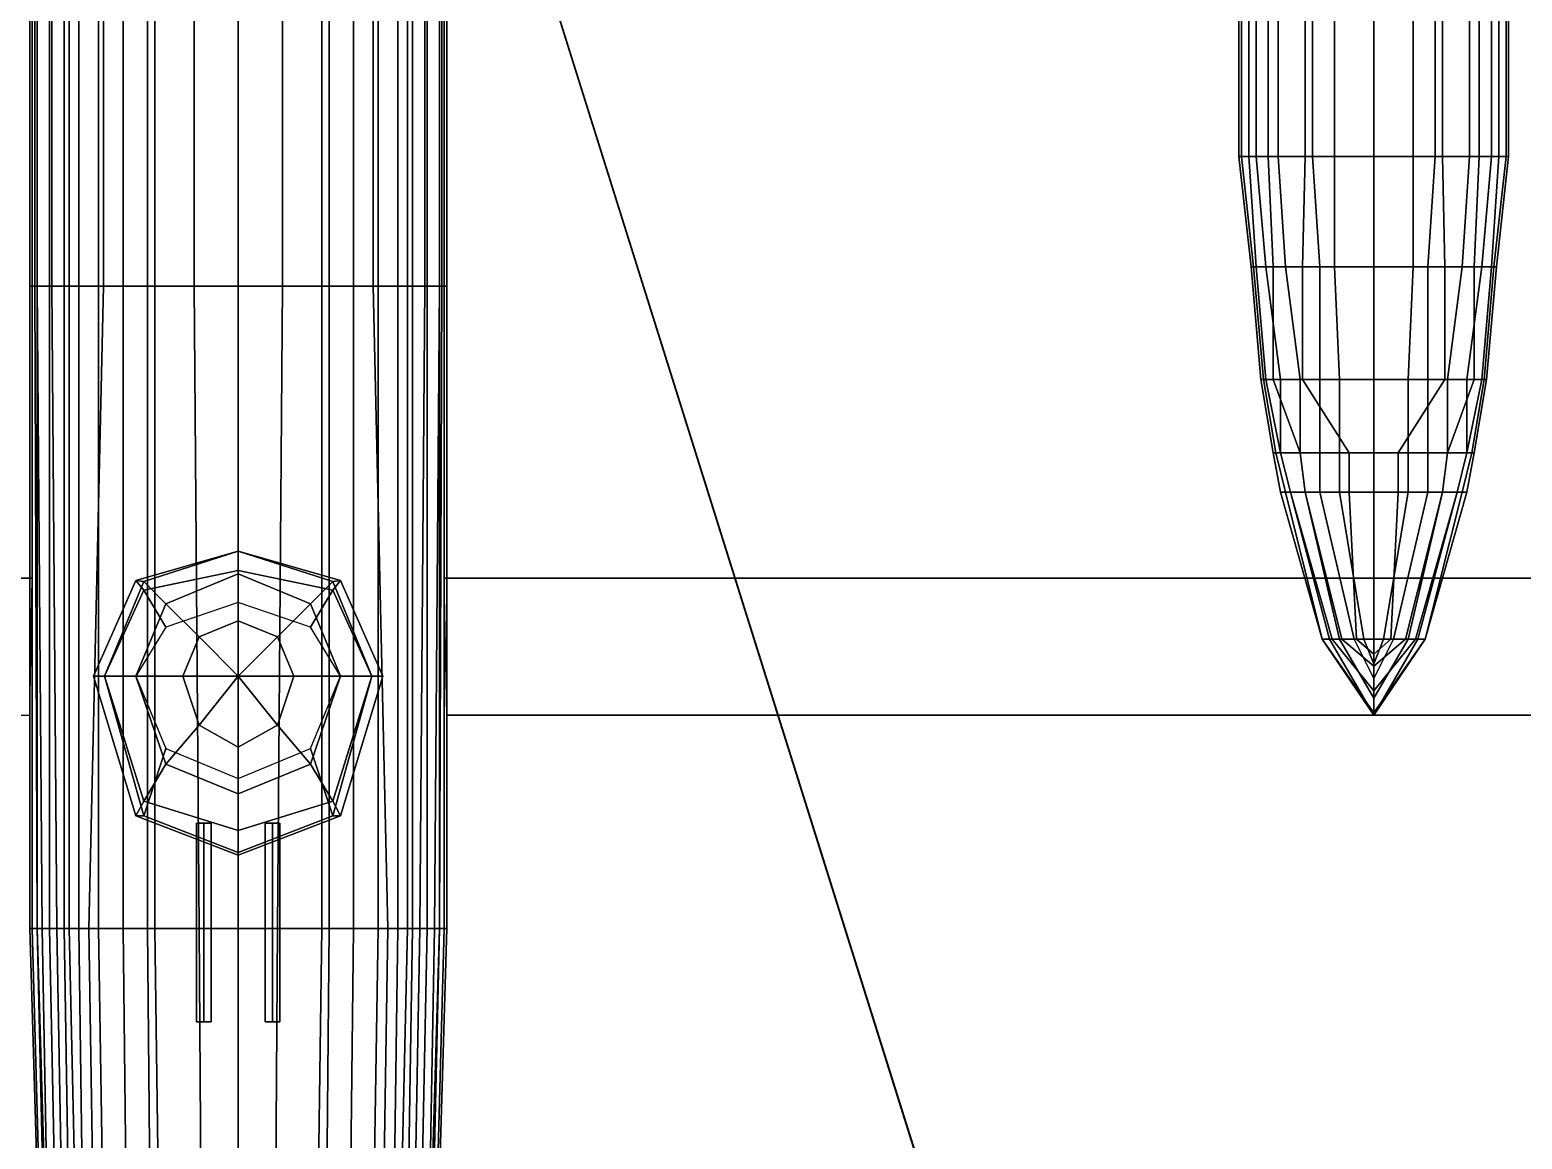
# Model space of a CAD drawing. Header units: millimetres. Extents: x -15.9 to 15.9, y -11.1 to 16.1.
# Drawn here: x -0.85 to 5.23, y -2.06 to 2.47 of the extents above; entities that cross this region are included whole.
import ezdxf

# ---------------------------------------------------------------- set-up
doc = ezdxf.new("R2010")
doc.units = ezdxf.units.MM
for name, color, linetype in [('guns', 1, 'Continuous'), ('turret', 2, 'Continuous'), ('wing1', 5, 'Continuous'), ('wing2', 5, 'Continuous')]:
    doc.layers.add(name, color=color, linetype=linetype)

msp = doc.modelspace()

# ---------------------------------------------------------------- linework, layer by layer
for points in [[(0, 6.69, 2.48), (-4.48, -7.59, 2.48), (-4.48, -7.6, 2.5), (0, 6.69, 2.5)], [(0, 6.69, 2.5), (-4.48, -7.6, 2.5), (-4.48, -7.59, 2.48), (0, 6.69, 2.48)], [(0, 6.69, 2.48), (4.48, -7.59, 2.48), (4.48, -7.6, 2.5), (0, 6.69, 2.5)], [(0, 6.69, 2.5), (4.48, -7.6, 2.5), (4.48, -7.59, 2.48), (0, 6.69, 2.48)], [(-0.85, 5.82, 0.52), (-0.85, 5.82, -0.53), (-0.85, 1.42, -0.53), (-0.85, 1.42, 0.52)], [(-0.85, 5.82, -0.53), (-0.82, 5.82, -0.91), (-0.82, 1.42, -0.91), (-0.85, 1.42, -0.53)], [(-0.84, 5.82, 0.71), (-0.85, 5.82, 0.52), (-0.85, 1.42, 0.52), (-0.84, 1.42, 0.71)], [(-0.83, 5.82, 0.84), (-0.84, 5.82, 0.71), (-0.84, 1.42, 0.71), (-0.83, 1.42, 0.84)], [(-0.82, 5.82, 0.94), (-0.83, 5.82, 0.84), (-0.83, 1.42, 0.84), (-0.82, 1.42, 0.94)], [(-0.82, 5.82, -0.91), (-0.76, 5.82, -1.12), (-0.76, 1.42, -1.12), (-0.82, 1.42, -0.91)], [(-0.77, 5.82, 1.16), (-0.82, 5.82, 0.94), (-0.82, 1.42, 0.94), (-0.77, 1.42, 1.16)], [(-0.71, 5.82, 1.32), (-0.77, 5.82, 1.16), (-0.77, 1.42, 1.16), (-0.71, 1.42, 1.32)], [(-0.76, 5.82, -1.12), (-0.69, 5.82, -1.19), (-0.69, 1.42, -1.19), (-0.76, 1.42, -1.12)], [(-0.65, 5.82, 1.42), (-0.71, 5.82, 1.32), (-0.71, 1.42, 1.32), (-0.65, 1.42, 1.42)], [(-0.69, 5.82, -1.19), (-0.55, 5.82, -1.24), (-0.55, 1.42, -1.24), (-0.69, 1.42, -1.19)], [(-0.57, 5.82, 1.49), (-0.65, 5.82, 1.42), (-0.65, 1.42, 1.42), (-0.57, 1.42, 1.49)], [(-0.47, 5.82, 1.55), (-0.57, 5.82, 1.49), (-0.57, 1.42, 1.49), (-0.47, 1.42, 1.55)], [(-0.55, 5.82, -1.24), (-0.34, 5.82, -1.28), (-0.34, 1.42, -1.28), (-0.55, 1.42, -1.24)], [(-0.37, 5.82, 1.57), (-0.47, 5.82, 1.55), (-0.47, 1.42, 1.55), (-0.37, 1.42, 1.57)], [(-0.18, 5.82, 1.6), (-0.37, 5.82, 1.57), (-0.37, 1.42, 1.57), (-0.18, 1.42, 1.6)], [(0, 1.42, -1.3), (-0.34, 1.42, -1.28), (-0.34, 5.82, -1.28), (0, 5.82, -1.3)], [(-0.18, 1.42, 1.6), (0.18, 1.42, 1.6), (0.18, 5.82, 1.6), (-0.18, 5.82, 1.6)], [(0, 5.82, -1.3), (0.34, 5.82, -1.28), (0.34, 1.42, -1.28), (0, 1.42, -1.3)], [(0.18, 1.42, 1.6), (0.37, 1.42, 1.57), (0.37, 5.82, 1.57), (0.18, 5.82, 1.6)], [(0.55, 1.42, -1.24), (0.34, 1.42, -1.28), (0.34, 5.82, -1.28), (0.55, 5.82, -1.24)], [(0.37, 1.42, 1.57), (0.47, 1.42, 1.55), (0.47, 5.82, 1.55), (0.37, 5.82, 1.57)], [(0.47, 1.42, 1.55), (0.57, 1.42, 1.49), (0.57, 5.82, 1.49), (0.47, 5.82, 1.55)], [(0.69, 1.42, -1.19), (0.55, 1.42, -1.24), (0.55, 5.82, -1.24), (0.69, 5.82, -1.19)], [(0.57, 1.42, 1.49), (0.65, 1.42, 1.42), (0.65, 5.82, 1.42), (0.57, 5.82, 1.49)], [(0.65, 1.42, 1.42), (0.71, 1.42, 1.32), (0.71, 5.82, 1.32), (0.65, 5.82, 1.42)], [(0.76, 1.42, -1.12), (0.69, 1.42, -1.19), (0.69, 5.82, -1.19), (0.76, 5.82, -1.12)], [(0.71, 1.42, 1.32), (0.77, 1.42, 1.16), (0.77, 5.82, 1.16), (0.71, 5.82, 1.32)], [(0.82, 1.42, -0.91), (0.76, 1.42, -1.12), (0.76, 5.82, -1.12), (0.82, 5.82, -0.91)], [(0.77, 1.42, 1.16), (0.82, 1.42, 0.94), (0.82, 5.82, 0.94), (0.77, 5.82, 1.16)], [(0.85, 1.42, -0.53), (0.82, 1.42, -0.91), (0.82, 5.82, -0.91), (0.85, 5.82, -0.53)], [(0.82, 1.42, 0.94), (0.83, 1.42, 0.84), (0.83, 5.82, 0.84), (0.82, 5.82, 0.94)], [(0.83, 1.42, 0.84), (0.84, 1.42, 0.71), (0.84, 5.82, 0.71), (0.83, 5.82, 0.84)], [(0.84, 1.42, 0.71), (0.85, 1.42, 0.52), (0.85, 5.82, 0.52), (0.84, 5.82, 0.71)], [(0.85, 1.42, 0.52), (0.85, 1.42, -0.53), (0.85, 5.82, -0.53), (0.85, 5.82, 0.52)], [(-0.85, 1.42, 0.52), (-0.85, 1.42, -0.53), (-0.85, -1.2, -0.21), (-0.85, -1.2, 0.73)], [(-0.85, 1.42, -0.53), (-0.82, 1.42, -0.91), (-0.82, -1.2, -0.47), (-0.85, -1.2, -0.21)], [(-0.84, 1.42, 0.71), (-0.85, 1.42, 0.52), (-0.85, -1.2, 0.73), (-0.84, -1.2, 0.85)], [(-0.83, 1.42, 0.84), (-0.84, 1.42, 0.71), (-0.84, -1.2, 0.85), (-0.82, -1.2, 0.93)], [(-0.82, 1.42, 0.94), (-0.83, 1.42, 0.84), (-0.82, -1.2, 0.93), (-0.8, -1.2, 1.01)], [(-0.82, 1.42, -0.91), (-0.76, 1.42, -1.12), (-0.74, -1.2, -0.84), (-0.82, -1.2, -0.47)], [(-0.77, 1.42, 1.16), (-0.82, 1.42, 0.94), (-0.8, -1.2, 1.01), (-0.77, -1.2, 1.12)], [(-0.71, 1.42, 1.32), (-0.77, 1.42, 1.16), (-0.77, -1.2, 1.12), (-0.71, -1.2, 1.29)], [(-0.76, 1.42, -1.12), (-0.69, 1.42, -1.19), (-0.69, -1.2, -0.94), (-0.74, -1.2, -0.84)], [(-0.65, 1.42, 1.42), (-0.71, 1.42, 1.32), (-0.71, -1.2, 1.29), (-0.65, -1.2, 1.41)], [(-0.69, 1.42, -1.19), (-0.55, 1.42, -1.24), (-0.61, -1.2, -1), (-0.69, -1.2, -0.94)], [(-0.57, 1.42, 1.49), (-0.65, 1.42, 1.42), (-0.65, -1.2, 1.41), (-0.57, -1.2, 1.49)], [(-0.55, 1.42, -1.24), (-0.34, 1.42, -1.28), (-0.34, -1.2, -1.07), (-0.61, -1.2, -1)], [(-0.47, 1.42, 1.55), (-0.57, 1.42, 1.49), (-0.57, -1.2, 1.49), (-0.47, -1.2, 1.55)], [(-0.37, 1.42, 1.57), (-0.47, 1.42, 1.55), (-0.47, -1.2, 1.55), (-0.37, -1.2, 1.58)], [(-0.18, 1.42, 1.6), (-0.37, 1.42, 1.57), (-0.37, -1.2, 1.58), (-0.16, -1.2, 1.62)], [(0, -1.2, -1.09), (-0.34, -1.2, -1.07), (-0.34, 1.42, -1.28), (0, 1.42, -1.3)], [(-0.16, -1.2, 1.62), (0.16, -1.2, 1.62), (0.18, 1.42, 1.6), (-0.18, 1.42, 1.6)], [(0, 1.42, -1.3), (0.34, 1.42, -1.28), (0.34, -1.2, -1.07), (0, -1.2, -1.09)], [(0.16, -1.2, 1.62), (0.37, -1.2, 1.58), (0.37, 1.42, 1.57), (0.18, 1.42, 1.6)], [(0.61, -1.2, -1), (0.34, -1.2, -1.07), (0.34, 1.42, -1.28), (0.55, 1.42, -1.24)], [(0.37, -1.2, 1.58), (0.47, -1.2, 1.55), (0.47, 1.42, 1.55), (0.37, 1.42, 1.57)], [(0.47, -1.2, 1.55), (0.57, -1.2, 1.49), (0.57, 1.42, 1.49), (0.47, 1.42, 1.55)], [(0.69, -1.2, -0.94), (0.61, -1.2, -1), (0.55, 1.42, -1.24), (0.69, 1.42, -1.19)], [(0.57, -1.2, 1.49), (0.65, -1.2, 1.41), (0.65, 1.42, 1.42), (0.57, 1.42, 1.49)], [(0.65, -1.2, 1.41), (0.71, -1.2, 1.29), (0.71, 1.42, 1.32), (0.65, 1.42, 1.42)], [(0.74, -1.2, -0.84), (0.69, -1.2, -0.94), (0.69, 1.42, -1.19), (0.76, 1.42, -1.12)], [(0.71, -1.2, 1.29), (0.77, -1.2, 1.12), (0.77, 1.42, 1.16), (0.71, 1.42, 1.32)], [(0.82, -1.2, -0.47), (0.74, -1.2, -0.84), (0.76, 1.42, -1.12), (0.82, 1.42, -0.91)], [(0.77, -1.2, 1.12), (0.8, -1.2, 1.01), (0.82, 1.42, 0.94), (0.77, 1.42, 1.16)], [(0.8, -1.2, 1.01), (0.82, -1.2, 0.93), (0.83, 1.42, 0.84), (0.82, 1.42, 0.94)], [(0.85, -1.2, -0.21), (0.82, -1.2, -0.47), (0.82, 1.42, -0.91), (0.85, 1.42, -0.53)], [(0.82, -1.2, 0.93), (0.84, -1.2, 0.85), (0.84, 1.42, 0.71), (0.83, 1.42, 0.84)], [(0.84, -1.2, 0.85), (0.85, -1.2, 0.73), (0.85, 1.42, 0.52), (0.84, 1.42, 0.71)], [(0.85, -1.2, 0.73), (0.85, -1.2, -0.21), (0.85, 1.42, -0.53), (0.85, 1.42, 0.52)], [(-0.85, -1.2, 0.73), (-0.85, -1.2, -0.21), (-0.72, -5.63, 0.04), (-0.72, -5.63, 0.92)], [(-0.85, -1.2, -0.21), (-0.82, -1.2, -0.47), (-0.69, -5.63, -0.19), (-0.72, -5.63, 0.04)], [(-0.84, -1.2, 0.85), (-0.85, -1.2, 0.73), (-0.72, -5.63, 0.92)], [(-0.82, -1.2, 0.93), (-0.84, -1.2, 0.85), (-0.72, -5.63, 0.92)], [(-0.82, -1.2, -0.47), (-0.74, -1.2, -0.84), (-0.66, -5.63, -0.29), (-0.69, -5.63, -0.19)], [(-0.8, -1.2, 1.01), (-0.82, -1.2, 0.93), (-0.72, -5.63, 0.92)], [(-0.77, -1.2, 1.12), (-0.8, -1.2, 1.01), (-0.72, -5.63, 0.92), (-0.68, -5.63, 1.12)], [(-0.71, -1.2, 1.29), (-0.77, -1.2, 1.12), (-0.68, -5.63, 1.12), (-0.64, -5.63, 1.28)], [(-0.74, -1.2, -0.84), (-0.69, -1.2, -0.94), (-0.59, -5.63, -0.37), (-0.66, -5.63, -0.29)], [(-0.65, -1.2, 1.41), (-0.71, -1.2, 1.29), (-0.64, -5.63, 1.28), (-0.59, -5.63, 1.38)], [(-0.69, -1.2, -0.94), (-0.61, -1.2, -1), (-0.54, -5.63, -0.4), (-0.59, -5.63, -0.37)], [(-0.57, -1.2, 1.49), (-0.65, -1.2, 1.41), (-0.59, -5.63, 1.38), (-0.5, -5.63, 1.49)], [(-0.61, -1.2, -1), (-0.34, -1.2, -1.07), (-0.28, -5.63, -0.47), (-0.54, -5.63, -0.4)], [(-0.47, -1.2, 1.55), (-0.57, -1.2, 1.49), (-0.5, -5.63, 1.49), (-0.42, -5.63, 1.55)], [(-0.37, -1.2, 1.58), (-0.47, -1.2, 1.55), (-0.42, -5.63, 1.55), (-0.33, -5.63, 1.58)], [(-0.16, -1.2, 1.62), (-0.37, -1.2, 1.58), (-0.33, -5.63, 1.58), (-0.13, -5.63, 1.62)], [(0, -5.63, -0.49), (-0.28, -5.63, -0.47), (-0.34, -1.2, -1.07), (0, -1.2, -1.09)], [(-0.13, -5.63, 1.62), (0.13, -5.63, 1.62), (0.16, -1.2, 1.62), (-0.16, -1.2, 1.62)], [(0, -1.2, -1.09), (0.34, -1.2, -1.07), (0.28, -5.63, -0.47), (0, -5.63, -0.49)], [(0.13, -5.63, 1.62), (0.33, -5.63, 1.58), (0.37, -1.2, 1.58), (0.16, -1.2, 1.62)], [(0.54, -5.63, -0.4), (0.28, -5.63, -0.47), (0.34, -1.2, -1.07), (0.61, -1.2, -1)], [(0.33, -5.63, 1.58), (0.42, -5.63, 1.55), (0.47, -1.2, 1.55), (0.37, -1.2, 1.58)], [(0.42, -5.63, 1.55), (0.5, -5.63, 1.49), (0.57, -1.2, 1.49), (0.47, -1.2, 1.55)], [(0.5, -5.63, 1.49), (0.59, -5.63, 1.38), (0.65, -1.2, 1.41), (0.57, -1.2, 1.49)], [(0.59, -5.63, -0.37), (0.54, -5.63, -0.4), (0.61, -1.2, -1), (0.69, -1.2, -0.94)], [(0.66, -5.63, -0.29), (0.59, -5.63, -0.37), (0.69, -1.2, -0.94), (0.74, -1.2, -0.84)], [(0.59, -5.63, 1.38), (0.64, -5.63, 1.28), (0.71, -1.2, 1.29), (0.65, -1.2, 1.41)], [(0.64, -5.63, 1.28), (0.68, -5.63, 1.12), (0.77, -1.2, 1.12), (0.71, -1.2, 1.29)], [(0.69, -5.63, -0.19), (0.66, -5.63, -0.29), (0.74, -1.2, -0.84), (0.82, -1.2, -0.47)], [(0.68, -5.63, 1.12), (0.72, -5.63, 0.92), (0.8, -1.2, 1.01), (0.77, -1.2, 1.12)], [(0.72, -5.63, 0.04), (0.69, -5.63, -0.19), (0.82, -1.2, -0.47), (0.85, -1.2, -0.21)], [(0.72, -5.63, 0.92), (0.72, -5.63, 0.04), (0.85, -1.2, -0.21), (0.85, -1.2, 0.73)], [(0.72, -5.63, 0.92), (0.72, -5.63, 0.92), (0.82, -1.2, 0.93), (0.8, -1.2, 1.01)], [(0.72, -5.63, 0.92), (0.72, -5.63, 0.92), (0.85, -1.2, 0.73), (0.84, -1.2, 0.85)], [(0.72, -5.63, 0.92), (0.72, -5.63, 0.92), (0.84, -1.2, 0.85), (0.82, -1.2, 0.93)]]:
    msp.add_3dface(points)
at = {"layer": 'guns'}
for points in [[(-0.14, -0.77, 1.84), (-0.17, -0.77, 1.81), (-0.17, -1.58, 1.81), (-0.14, -1.58, 1.84)], [(-0.17, -0.77, 1.81), (-0.14, -0.77, 1.78), (-0.14, -1.58, 1.78), (-0.17, -1.58, 1.81)], [(-0.11, -0.77, 1.81), (-0.14, -0.77, 1.84), (-0.14, -1.58, 1.84), (-0.11, -1.58, 1.81)], [(-0.14, -0.77, 1.78), (-0.11, -0.77, 1.81), (-0.11, -1.58, 1.81), (-0.14, -1.58, 1.78)], [(0.14, -0.77, 1.84), (0.11, -0.77, 1.81), (0.11, -1.58, 1.81), (0.14, -1.58, 1.84)], [(0.11, -0.77, 1.81), (0.14, -0.77, 1.78), (0.14, -1.58, 1.78), (0.11, -1.58, 1.81)], [(0.17, -0.77, 1.81), (0.14, -0.77, 1.84), (0.14, -1.58, 1.84), (0.17, -1.58, 1.81)], [(0.14, -0.77, 1.78), (0.17, -0.77, 1.81), (0.17, -1.58, 1.81), (0.14, -1.58, 1.78)], [(-0.17, -1.58, 1.81), (-0.14, -1.58, 1.78), (-0.11, -1.58, 1.81), (-0.14, -1.58, 1.84)], [(0.11, -1.58, 1.81), (0.14, -1.58, 1.78), (0.17, -1.58, 1.81), (0.14, -1.58, 1.84)]]:
    msp.add_3dface(points, dxfattribs=at)
at = {"layer": 'turret'}
for points in [[(0, 0.34, 2.1458), (0, 0.34, 1.92), (-0.4172, 0.22, 1.92), (-0.3854, 0.2154, 2.1458)], [(0, 0.34, 1.92), (0, 0.26, 1.6942), (-0.3854, 0.18, 1.6942), (-0.4172, 0.22, 1.92)], [(0, 0.2472, 2.3372), (0, 0.34, 2.1458), (-0.3854, 0.2154, 2.1458), (-0.295, 0.125, 2.3372)], [(0.295, 0.125, 2.3372), (0.3854, 0.2154, 2.1458), (0, 0.34, 2.1458), (0, 0.2472, 2.3372)], [(0.3854, 0.2154, 2.1458), (0.4172, 0.22, 1.92), (0, 0.34, 1.92), (0, 0.34, 2.1458)], [(0.4172, 0.22, 1.92), (0.3854, 0.18, 1.6942), (0, 0.26, 1.6942), (0, 0.34, 1.92)], [(0, 0.26, 1.6942), (0, 0.13, 1.5028), (-0.295, 0.03, 1.5028), (-0.3854, 0.18, 1.6942)], [(0, 0.0558, 2.4651), (0, 0.2472, 2.3372), (-0.295, 0.125, 2.3372), (-0.1597, -0.0103, 2.4651)], [(0.3854, 0.18, 1.6942), (0.295, 0.03, 1.5028), (0, 0.13, 1.5028), (0, 0.26, 1.6942)], [(0.1597, -0.0103, 2.4651), (0.295, 0.125, 2.3372), (0, 0.2472, 2.3372), (0, 0.0558, 2.4651)], [(-0.3854, 0.2154, 2.1458), (-0.4172, 0.22, 1.92), (-0.59, -0.17, 1.92), (-0.5451, -0.17, 2.1458)], [(-0.4172, 0.22, 1.92), (-0.3854, 0.18, 1.6942), (-0.5451, -0.17, 1.6942), (-0.59, -0.17, 1.92)], [(-0.295, 0.125, 2.3372), (-0.3854, 0.2154, 2.1458), (-0.5451, -0.17, 2.1458), (-0.4172, -0.17, 2.3372)], [(0.4172, -0.17, 2.3372), (0.5451, -0.17, 2.1458), (0.3854, 0.2154, 2.1458), (0.295, 0.125, 2.3372)], [(0.5451, -0.17, 2.1458), (0.59, -0.17, 1.92), (0.4172, 0.22, 1.92), (0.3854, 0.2154, 2.1458)], [(0.59, -0.17, 1.92), (0.5451, -0.17, 1.6942), (0.3854, 0.18, 1.6942), (0.4172, 0.22, 1.92)], [(-0.3854, 0.18, 1.6942), (-0.295, 0.03, 1.5028), (-0.4172, -0.17, 1.5028), (-0.5451, -0.17, 1.6942)], [(-0.1597, -0.0103, 2.4651), (-0.295, 0.125, 2.3372), (-0.4172, -0.17, 2.3372), (-0.2258, -0.17, 2.4651)], [(0.2258, -0.17, 2.4651), (0.4172, -0.17, 2.3372), (0.295, 0.125, 2.3372), (0.1597, -0.0103, 2.4651)], [(0.5451, -0.17, 1.6942), (0.4172, -0.17, 1.5028), (0.295, 0.03, 1.5028), (0.3854, 0.18, 1.6942)], [(0, -0.17, 2.51), (0, 0.0558, 2.4651), (-0.1597, -0.0103, 2.4651), (0, -0.17, 2.51)], [(0, -0.17, 2.51), (0.1597, -0.0103, 2.4651), (0, 0.0558, 2.4651), (0, -0.17, 2.51)], [(0, -0.17, 2.51), (-0.1597, -0.0103, 2.4651), (-0.2258, -0.17, 2.4651), (0, -0.17, 2.51)], [(0, -0.17, 2.51), (0.2258, -0.17, 2.4651), (0.1597, -0.0103, 2.4651), (0, -0.17, 2.51)], [(-0.5451, -0.17, 2.1458), (-0.59, -0.17, 1.92), (-0.4172, -0.74, 1.92), (-0.3854, -0.68, 2.1458)], [(-0.59, -0.17, 1.92), (-0.5451, -0.17, 1.6942), (-0.3854, -0.74, 1.6942), (-0.4172, -0.74, 1.92)], [(-0.4172, -0.17, 2.3372), (-0.5451, -0.17, 2.1458), (-0.3854, -0.68, 2.1458), (-0.295, -0.53, 2.3372)], [(-0.5451, -0.17, 1.6942), (-0.4172, -0.17, 1.5028), (-0.295, -0.465, 1.5028), (-0.3854, -0.74, 1.6942)], [(-0.2258, -0.17, 2.4651), (-0.4172, -0.17, 2.3372), (-0.295, -0.53, 2.3372), (-0.1597, -0.37, 2.4651)], [(0, -0.17, 2.51), (-0.2258, -0.17, 2.4651), (-0.1597, -0.37, 2.4651), (0, -0.17, 2.51)], [(0, -0.17, 2.51), (-0.1597, -0.37, 2.4651), (0, -0.46, 2.4651), (0, -0.17, 2.51)], [(0, -0.17, 2.51), (0, -0.46, 2.4651), (0.1597, -0.37, 2.4651), (0, -0.17, 2.51)], [(0, -0.17, 2.51), (0.1597, -0.37, 2.4651), (0.2258, -0.17, 2.4651), (0, -0.17, 2.51)], [(0.1597, -0.37, 2.4651), (0.295, -0.53, 2.3372), (0.4172, -0.17, 2.3372), (0.2258, -0.17, 2.4651)], [(0.295, -0.53, 2.3372), (0.3854, -0.68, 2.1458), (0.5451, -0.17, 2.1458), (0.4172, -0.17, 2.3372)], [(0.3854, -0.74, 1.6942), (0.295, -0.465, 1.5028), (0.4172, -0.17, 1.5028), (0.5451, -0.17, 1.6942)], [(0.3854, -0.68, 2.1458), (0.4172, -0.74, 1.92), (0.59, -0.17, 1.92), (0.5451, -0.17, 2.1458)], [(0.4172, -0.74, 1.92), (0.3854, -0.74, 1.6942), (0.5451, -0.17, 1.6942), (0.59, -0.17, 1.92)], [(-0.1597, -0.37, 2.4651), (-0.295, -0.53, 2.3372), (0, -0.65, 2.3372), (0, -0.46, 2.4651)], [(0, -0.46, 2.4651), (0, -0.65, 2.3372), (0.295, -0.53, 2.3372), (0.1597, -0.37, 2.4651)], [(-0.3854, -0.74, 1.6942), (-0.295, -0.465, 1.5028), (0, -0.5872, 1.5028), (0, -0.89, 1.6942)], [(0, -0.89, 1.6942), (0, -0.5872, 1.5028), (0.295, -0.465, 1.5028), (0.3854, -0.74, 1.6942)], [(-0.295, -0.53, 2.3372), (-0.3854, -0.68, 2.1458), (0, -0.8, 2.1458), (0, -0.65, 2.3372)], [(0, -0.65, 2.3372), (0, -0.8, 2.1458), (0.3854, -0.68, 2.1458), (0.295, -0.53, 2.3372)], [(-0.3854, -0.68, 2.1458), (-0.4172, -0.74, 1.92), (0, -0.9, 1.92), (0, -0.8, 2.1458)], [(0, -0.8, 2.1458), (0, -0.9, 1.92), (0.4172, -0.74, 1.92), (0.3854, -0.68, 2.1458)], [(-0.4172, -0.74, 1.92), (-0.3854, -0.74, 1.6942), (0, -0.89, 1.6942), (0, -0.9, 1.92)], [(0, -0.9, 1.92), (0, -0.89, 1.6942), (0.3854, -0.74, 1.6942), (0.4172, -0.74, 1.92)]]:
    msp.add_3dface(points, dxfattribs=at)
at = {"layer": 'wing1'}
for points in [[(4.08, 1.95, -0.82), (4.09, 1.95, 0.04), (4.09, 4.43, 0.04), (4.08, 4.43, -0.82)], [(4.12, 1.95, -0.93), (4.08, 1.95, -0.82), (4.08, 4.43, -0.82), (4.12, 4.43, -0.93)], [(4.09, 1.95, 0.04), (4.15, 1.95, 0.23), (4.15, 4.43, 0.23), (4.09, 4.43, 0.04)], [(4.2, 1.95, -1.01), (4.12, 1.95, -0.93), (4.12, 4.43, -0.93), (4.2, 4.43, -1.01)], [(4.15, 1.95, 0.23), (4.24, 1.95, 0.34), (4.24, 4.43, 0.34), (4.15, 4.43, 0.23)], [(4.35, 1.95, -1.07), (4.2, 1.95, -1.01), (4.2, 4.43, -1.01), (4.35, 4.43, -1.07)], [(4.24, 1.95, 0.34), (4.38, 1.95, 0.46), (4.38, 4.43, 0.46), (4.24, 4.43, 0.34)], [(4.63, 1.95, -1.08), (4.35, 1.95, -1.07), (4.35, 4.43, -1.07), (4.63, 4.43, -1.08)], [(4.38, 1.95, 0.46), (4.47, 1.95, 0.48), (4.47, 4.43, 0.48), (4.38, 4.43, 0.46)], [(4.47, 1.95, 0.48), (4.63, 1.95, 0.5), (4.63, 4.43, 0.5), (4.47, 4.43, 0.48)], [(4.63, 1.95, 0.5), (4.79, 1.95, 0.48), (4.79, 4.43, 0.48), (4.63, 4.43, 0.5)], [(4.91, 1.95, -1.07), (4.63, 1.95, -1.08), (4.63, 4.43, -1.08), (4.91, 4.43, -1.07)], [(4.79, 1.95, 0.48), (4.88, 1.95, 0.46), (4.88, 4.43, 0.46), (4.79, 4.43, 0.48)], [(4.88, 1.95, 0.46), (5.02, 1.95, 0.34), (5.02, 4.43, 0.34), (4.88, 4.43, 0.46)], [(5.06, 1.95, -1.01), (4.91, 1.95, -1.07), (4.91, 4.43, -1.07), (5.06, 4.43, -1.01)], [(5.02, 1.95, 0.34), (5.11, 1.95, 0.23), (5.11, 4.43, 0.23), (5.02, 4.43, 0.34)], [(5.14, 1.95, -0.93), (5.06, 1.95, -1.01), (5.06, 4.43, -1.01), (5.14, 4.43, -0.93)], [(5.11, 1.95, 0.23), (5.17, 1.95, 0.04), (5.17, 4.43, 0.04), (5.11, 4.43, 0.23)], [(5.18, 1.95, -0.82), (5.14, 1.95, -0.93), (5.14, 4.43, -0.93), (5.18, 4.43, -0.82)], [(5.17, 1.95, 0.04), (5.18, 1.95, -0.82), (5.18, 4.43, -0.82), (5.17, 4.43, 0.04)], [(0.84, 0.23, -0.57), (0.84, 3.88, -0.57), (5.29, 3.89, -0.57), (5.29, 0.23, -0.57)], [(5.29, 3.89, 0.47), (0.85, 3.88, 0.47), (0.85, 0.23, 0.47), (5.29, 0.23, 0.47)], [(4.13, 1.5, -0.82), (4.14, 1.5, 0.04), (4.09, 1.95, 0.04), (4.08, 1.95, -0.82)], [(4.15, 1.5, -0.9), (4.13, 1.5, -0.82), (4.08, 1.95, -0.82), (4.12, 1.95, -0.93)], [(4.14, 1.5, 0.04), (4.19, 1.5, 0.23), (4.15, 1.95, 0.23), (4.09, 1.95, 0.04)], [(4.22, 1.5, -0.99), (4.15, 1.5, -0.9), (4.12, 1.95, -0.93), (4.2, 1.95, -1.01)], [(4.19, 1.5, 0.23), (4.27, 1.5, 0.34), (4.24, 1.95, 0.34), (4.15, 1.95, 0.23)], [(4.2, 1.95, -1.01), (4.35, 1.95, -1.07), (4.34, 1.5, -1.07), (4.22, 1.5, -0.99)], [(4.27, 1.5, 0.34), (4.41, 1.5, 0.46), (4.38, 1.95, 0.46), (4.24, 1.95, 0.34)], [(4.35, 1.95, -1.07), (4.63, 1.95, -1.08), (4.63, 1.5, -1.12), (4.34, 1.5, -1.07)], [(4.41, 1.5, 0.46), (4.47, 1.5, 0.5), (4.47, 1.95, 0.48), (4.38, 1.95, 0.46)], [(4.47, 1.5, 0.5), (4.63, 1.5, 0.52), (4.63, 1.95, 0.5), (4.47, 1.95, 0.48)], [(4.92, 1.5, -1.07), (4.63, 1.5, -1.12), (4.63, 1.95, -1.08), (4.91, 1.95, -1.07)], [(4.79, 1.95, 0.48), (4.63, 1.95, 0.5), (4.63, 1.5, 0.52), (4.79, 1.5, 0.5)], [(4.88, 1.95, 0.46), (4.79, 1.95, 0.48), (4.79, 1.5, 0.5), (4.85, 1.5, 0.46)], [(5.02, 1.95, 0.34), (4.88, 1.95, 0.46), (4.85, 1.5, 0.46), (4.99, 1.5, 0.34)], [(5.04, 1.5, -0.99), (4.92, 1.5, -1.07), (4.91, 1.95, -1.07), (5.06, 1.95, -1.01)], [(5.11, 1.95, 0.23), (5.02, 1.95, 0.34), (4.99, 1.5, 0.34), (5.07, 1.5, 0.23)], [(5.06, 1.95, -1.01), (5.14, 1.95, -0.93), (5.11, 1.5, -0.9), (5.04, 1.5, -0.99)], [(5.17, 1.95, 0.04), (5.11, 1.95, 0.23), (5.07, 1.5, 0.23), (5.12, 1.5, 0.04)], [(5.14, 1.95, -0.93), (5.18, 1.95, -0.82), (5.13, 1.5, -0.82), (5.11, 1.5, -0.9)], [(5.18, 1.95, -0.82), (5.17, 1.95, 0.04), (5.12, 1.5, 0.04), (5.13, 1.5, -0.82)], [(4.17, 1.04, -0.8), (4.18, 1.04, 0.04), (4.14, 1.5, 0.04), (4.13, 1.5, -0.82)], [(4.19, 1.04, -0.85), (4.17, 1.04, -0.8), (4.13, 1.5, -0.82), (4.15, 1.5, -0.9)], [(4.18, 1.04, 0.04), (4.25, 1.04, 0.23), (4.19, 1.5, 0.23), (4.14, 1.5, 0.04)], [(4.22, 1.04, -0.92), (4.19, 1.04, -0.85), (4.15, 1.5, -0.9), (4.22, 1.5, -0.99)], [(4.25, 1.04, 0.23), (4.33, 1.04, 0.34), (4.27, 1.5, 0.34), (4.19, 1.5, 0.23)], [(4.22, 1.5, -0.99), (4.34, 1.5, -1.07), (4.34, 1.04, -1.04), (4.22, 1.04, -0.92)], [(4.33, 1.04, 0.34), (4.41, 1.04, 0.41), (4.41, 1.5, 0.46), (4.27, 1.5, 0.34)], [(4.34, 1.5, -1.07), (4.63, 1.5, -1.12), (4.63, 1.04, -1.09), (4.34, 1.04, -1.04)], [(4.41, 1.04, 0.41), (4.49, 1.04, 0.46), (4.47, 1.5, 0.5), (4.41, 1.5, 0.46)], [(4.49, 1.04, 0.46), (4.63, 1.04, 0.48), (4.63, 1.5, 0.52), (4.47, 1.5, 0.5)], [(4.92, 1.04, -1.04), (4.63, 1.04, -1.09), (4.63, 1.5, -1.12), (4.92, 1.5, -1.07)], [(4.79, 1.5, 0.5), (4.63, 1.5, 0.52), (4.63, 1.04, 0.48), (4.77, 1.04, 0.46)], [(4.85, 1.5, 0.46), (4.79, 1.5, 0.5), (4.77, 1.04, 0.46), (4.85, 1.04, 0.41)], [(4.99, 1.5, 0.34), (4.85, 1.5, 0.46), (4.85, 1.04, 0.41), (4.93, 1.04, 0.34)], [(5.04, 1.04, -0.92), (4.92, 1.04, -1.04), (4.92, 1.5, -1.07), (5.04, 1.5, -0.99)], [(5.07, 1.5, 0.23), (4.99, 1.5, 0.34), (4.93, 1.04, 0.34), (5.01, 1.04, 0.23)], [(5.12, 1.5, 0.04), (5.07, 1.5, 0.23), (5.01, 1.04, 0.23), (5.08, 1.04, 0.04)], [(5.04, 1.5, -0.99), (5.11, 1.5, -0.9), (5.07, 1.04, -0.85), (5.04, 1.04, -0.92)], [(5.11, 1.5, -0.9), (5.13, 1.5, -0.82), (5.09, 1.04, -0.8), (5.07, 1.04, -0.85)], [(5.13, 1.5, -0.82), (5.12, 1.5, 0.04), (5.08, 1.04, 0.04), (5.09, 1.04, -0.8)], [(4.22, 0.74, -0.8), (4.23, 0.74, 0.04), (4.18, 1.04, 0.04), (4.17, 1.04, -0.8)], [(4.25, 0.74, -0.85), (4.22, 0.74, -0.8), (4.17, 1.04, -0.8), (4.19, 1.04, -0.85)], [(4.23, 0.74, 0.04), (4.25, 0.74, 0.23), (4.25, 1.04, 0.23), (4.18, 1.04, 0.04)], [(4.33, 0.74, -0.96), (4.25, 0.74, -0.85), (4.19, 1.04, -0.85), (4.22, 1.04, -0.92)], [(4.22, 1.04, -0.92), (4.34, 1.04, -1.04), (4.53, 0.74, -1.04), (4.33, 0.74, -0.96)], [(4.25, 0.74, 0.23), (4.33, 0.74, 0.34), (4.33, 1.04, 0.34), (4.25, 1.04, 0.23)], [(4.33, 0.74, 0.34), (4.41, 0.74, 0.41), (4.41, 1.04, 0.41), (4.33, 1.04, 0.34)], [(4.34, 1.04, -1.04), (4.63, 1.04, -1.09), (4.63, 0.74, -1.04), (4.53, 0.74, -1.04)], [(4.41, 0.74, 0.41), (4.49, 0.74, 0.46), (4.49, 1.04, 0.46), (4.41, 1.04, 0.41)], [(4.49, 0.74, 0.46), (4.63, 0.74, 0.48), (4.63, 1.04, 0.48), (4.49, 1.04, 0.46)], [(4.73, 0.74, -1.04), (4.63, 0.74, -1.04), (4.63, 1.04, -1.09), (4.92, 1.04, -1.04)], [(4.77, 1.04, 0.46), (4.63, 1.04, 0.48), (4.63, 0.74, 0.48), (4.77, 0.74, 0.46)], [(4.93, 0.74, -0.96), (4.73, 0.74, -1.04), (4.92, 1.04, -1.04), (5.04, 1.04, -0.92)], [(4.85, 1.04, 0.41), (4.77, 1.04, 0.46), (4.77, 0.74, 0.46), (4.85, 0.74, 0.41)], [(4.93, 1.04, 0.34), (4.85, 1.04, 0.41), (4.85, 0.74, 0.41), (4.93, 0.74, 0.34)], [(5.04, 1.04, -0.92), (5.07, 1.04, -0.85), (5.01, 0.74, -0.85), (4.93, 0.74, -0.96)], [(5.01, 1.04, 0.23), (4.93, 1.04, 0.34), (4.93, 0.74, 0.34), (5.01, 0.74, 0.23)], [(5.07, 1.04, -0.85), (5.09, 1.04, -0.8), (5.04, 0.74, -0.8), (5.01, 0.74, -0.85)], [(5.08, 1.04, 0.04), (5.01, 1.04, 0.23), (5.01, 0.74, 0.23), (5.03, 0.74, 0.04)], [(5.09, 1.04, -0.8), (5.08, 1.04, 0.04), (5.03, 0.74, 0.04), (5.04, 0.74, -0.8)], [(4.25, 0.58, -0.73), (4.27, 0.58, 0.04), (4.23, 0.74, 0.04), (4.22, 0.74, -0.8)], [(4.29, 0.58, -0.82), (4.25, 0.58, -0.73), (4.22, 0.74, -0.8), (4.25, 0.74, -0.85)], [(4.27, 0.58, 0.04), (4.29, 0.58, 0.17), (4.25, 0.74, 0.23), (4.23, 0.74, 0.04)], [(4.35, 0.58, -0.9), (4.29, 0.58, -0.82), (4.25, 0.74, -0.85), (4.33, 0.74, -0.96)], [(4.29, 0.58, 0.17), (4.35, 0.58, 0.26), (4.33, 0.74, 0.34), (4.25, 0.74, 0.23)], [(4.33, 0.74, -0.96), (4.53, 0.74, -1.04), (4.53, 0.58, -0.98), (4.35, 0.58, -0.9)], [(4.35, 0.58, 0.26), (4.41, 0.58, 0.32), (4.41, 0.74, 0.41), (4.33, 0.74, 0.34)], [(4.41, 0.58, 0.32), (4.49, 0.58, 0.38), (4.49, 0.74, 0.46), (4.41, 0.74, 0.41)], [(4.49, 0.58, 0.38), (4.63, 0.58, 0.42), (4.63, 0.74, 0.48), (4.49, 0.74, 0.46)], [(4.53, 0.74, -1.04), (4.63, 0.74, -1.04), (4.63, 0.58, -0.99), (4.53, 0.58, -0.98)], [(4.73, 0.58, -0.98), (4.63, 0.58, -0.99), (4.63, 0.74, -1.04), (4.73, 0.74, -1.04)], [(4.77, 0.74, 0.46), (4.63, 0.74, 0.48), (4.63, 0.58, 0.42), (4.77, 0.58, 0.38)], [(4.91, 0.58, -0.9), (4.73, 0.58, -0.98), (4.73, 0.74, -1.04), (4.93, 0.74, -0.96)], [(4.85, 0.74, 0.41), (4.77, 0.74, 0.46), (4.77, 0.58, 0.38), (4.85, 0.58, 0.32)], [(4.93, 0.74, 0.34), (4.85, 0.74, 0.41), (4.85, 0.58, 0.32), (4.91, 0.58, 0.26)], [(4.93, 0.74, -0.96), (5.01, 0.74, -0.85), (4.97, 0.58, -0.82), (4.91, 0.58, -0.9)], [(5.01, 0.74, 0.23), (4.93, 0.74, 0.34), (4.91, 0.58, 0.26), (4.97, 0.58, 0.17)], [(5.01, 0.74, -0.85), (5.04, 0.74, -0.8), (5.01, 0.58, -0.73), (4.97, 0.58, -0.82)], [(5.03, 0.74, 0.04), (5.01, 0.74, 0.23), (4.97, 0.58, 0.17), (4.99, 0.58, 0.04)], [(5.04, 0.74, -0.8), (5.03, 0.74, 0.04), (4.99, 0.58, 0.04), (5.01, 0.58, -0.73)], [(4.42, -0.02, -0.41), (4.42, -0.02, -0.02), (4.27, 0.58, 0.04), (4.25, 0.58, -0.73)], [(4.46, -0.02, -0.49), (4.42, -0.02, -0.41), (4.25, 0.58, -0.73), (4.29, 0.58, -0.82)], [(4.42, -0.02, -0.02), (4.45, -0.02, 0.09), (4.29, 0.58, 0.17), (4.27, 0.58, 0.04)], [(4.5, -0.02, -0.58), (4.46, -0.02, -0.49), (4.29, 0.58, -0.82), (4.35, 0.58, -0.9)], [(4.45, -0.02, 0.09), (4.49, -0.02, 0.16), (4.35, 0.58, 0.26), (4.29, 0.58, 0.17)], [(4.35, 0.58, -0.9), (4.53, 0.58, -0.98), (4.56, -0.02, -0.63), (4.5, -0.02, -0.58)], [(4.49, -0.02, 0.16), (4.55, -0.02, 0.21), (4.41, 0.58, 0.32), (4.35, 0.58, 0.26)], [(4.55, -0.02, 0.21), (4.59, -0.02, 0.23), (4.49, 0.58, 0.38), (4.41, 0.58, 0.32)], [(4.59, -0.02, 0.23), (4.63, -0.02, 0.24), (4.63, 0.58, 0.42), (4.49, 0.58, 0.38)], [(4.53, 0.58, -0.98), (4.63, 0.58, -0.99), (4.63, -0.02, -0.64), (4.56, -0.02, -0.63)], [(4.7, -0.02, -0.63), (4.63, -0.02, -0.64), (4.63, 0.58, -0.99), (4.73, 0.58, -0.98)], [(4.77, 0.58, 0.38), (4.63, 0.58, 0.42), (4.63, -0.02, 0.24), (4.67, -0.02, 0.23)], [(4.85, 0.58, 0.32), (4.77, 0.58, 0.38), (4.67, -0.02, 0.23), (4.71, -0.02, 0.21)], [(4.76, -0.02, -0.58), (4.7, -0.02, -0.63), (4.73, 0.58, -0.98), (4.91, 0.58, -0.9)], [(4.91, 0.58, 0.26), (4.85, 0.58, 0.32), (4.71, -0.02, 0.21), (4.77, -0.02, 0.16)], [(4.91, 0.58, -0.9), (4.97, 0.58, -0.82), (4.8, -0.02, -0.49), (4.76, -0.02, -0.58)], [(4.97, 0.58, 0.17), (4.91, 0.58, 0.26), (4.77, -0.02, 0.16), (4.81, -0.02, 0.09)], [(4.97, 0.58, -0.82), (5.01, 0.58, -0.73), (4.84, -0.02, -0.41), (4.8, -0.02, -0.49)], [(4.99, 0.58, 0.04), (4.97, 0.58, 0.17), (4.81, -0.02, 0.09), (4.84, -0.02, -0.02)], [(5.01, 0.58, -0.73), (4.99, 0.58, 0.04), (4.84, -0.02, -0.02), (4.84, -0.02, -0.41)], [(5.29, -0.33, -0.07), (0.85, -0.33, -0.07), (0.84, 0.23, -0.57), (5.29, 0.23, -0.57)], [(5.29, 0.23, 0.47), (0.85, 0.23, 0.47), (0.85, -0.33, -0.07), (5.29, -0.33, -0.07)], [(4.63, -0.23, -0.47), (4.63, -0.32, -0.36), (4.42, -0.02, -0.41), (4.46, -0.02, -0.49)], [(4.63, -0.32, -0.36), (4.63, -0.33, -0.15), (4.42, -0.02, -0.02), (4.42, -0.02, -0.41)], [(4.63, -0.33, -0.15), (4.63, -0.33, 0.09), (4.45, -0.02, 0.09), (4.42, -0.02, -0.02)], [(4.63, -0.33, 0.09), (4.63, -0.26, 0.16), (4.49, -0.02, 0.16), (4.45, -0.02, 0.09)], [(4.63, -0.13, -0.57), (4.63, -0.23, -0.47), (4.46, -0.02, -0.49), (4.5, -0.02, -0.58)], [(4.63, -0.26, 0.16), (4.63, -0.18, 0.21), (4.55, -0.02, 0.21), (4.49, -0.02, 0.16)], [(4.5, -0.02, -0.58), (4.56, -0.02, -0.63), (4.63, -0.08, -0.61), (4.63, -0.13, -0.57)], [(4.63, -0.18, 0.21), (4.63, -0.12, 0.23), (4.59, -0.02, 0.23), (4.55, -0.02, 0.21)], [(4.56, -0.02, -0.63), (4.63, -0.02, -0.64), (4.63, -0.06, -0.64), (4.63, -0.08, -0.61)], [(4.63, -0.12, 0.23), (4.63, -0.06, 0.24), (4.63, -0.02, 0.24), (4.59, -0.02, 0.23)], [(4.84, -0.02, -0.41), (4.84, -0.02, -0.02), (4.63, -0.33, -0.15), (4.63, -0.32, -0.36)], [(4.8, -0.02, -0.49), (4.84, -0.02, -0.41), (4.63, -0.32, -0.36), (4.63, -0.23, -0.47)], [(4.63, -0.13, -0.57), (4.63, -0.08, -0.61), (4.7, -0.02, -0.63), (4.76, -0.02, -0.58)], [(4.76, -0.02, -0.58), (4.8, -0.02, -0.49), (4.63, -0.23, -0.47), (4.63, -0.13, -0.57)], [(4.77, -0.02, 0.16), (4.71, -0.02, 0.21), (4.63, -0.18, 0.21), (4.63, -0.26, 0.16)], [(4.81, -0.02, 0.09), (4.77, -0.02, 0.16), (4.63, -0.26, 0.16), (4.63, -0.33, 0.09)], [(4.84, -0.02, -0.02), (4.81, -0.02, 0.09), (4.63, -0.33, 0.09), (4.63, -0.33, -0.15)], [(4.63, -0.08, -0.61), (4.63, -0.06, -0.64), (4.63, -0.02, -0.64), (4.7, -0.02, -0.63)], [(4.67, -0.02, 0.23), (4.63, -0.02, 0.24), (4.63, -0.06, 0.24), (4.63, -0.12, 0.23)], [(4.71, -0.02, 0.21), (4.67, -0.02, 0.23), (4.63, -0.12, 0.23), (4.63, -0.18, 0.21)]]:
    msp.add_3dface(points, dxfattribs=at)
at = {"layer": 'wing2'}
for points in [[(-0.84, 0.23, -0.57), (-0.84, 3.88, -0.57), (-5.29, 3.89, -0.57), (-5.29, 0.23, -0.57)], [(-5.29, -0.33, -0.07), (-0.85, -0.33, -0.07), (-0.84, 0.23, -0.57), (-5.29, 0.23, -0.57)]]:
    msp.add_3dface(points, dxfattribs=at)

doc.saveas('drawing.dxf')
